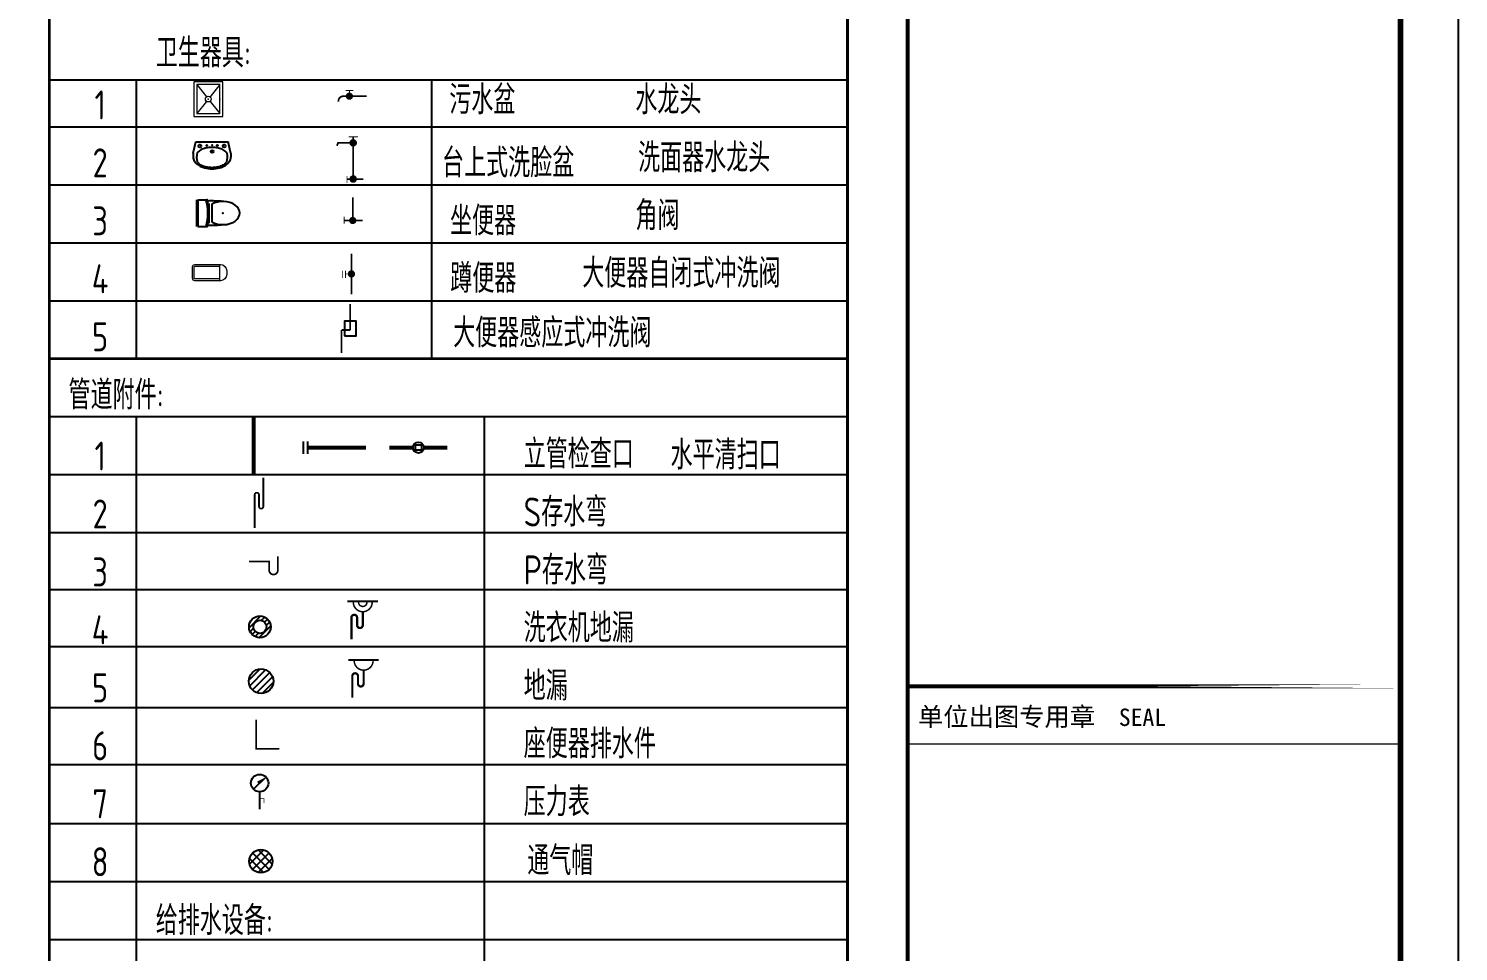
# Model space of a CAD drawing. Extents: x 888742 to 1277419, y 9079 to 622358.
# Drawn here: x 1099023 to 1123683, y 506798 to 522720 of the extents above; entities that cross this region are included whole.
import ezdxf
from ezdxf.enums import TextEntityAlignment as Align

# ---------------------------------------------------------------- set-up
doc = ezdxf.new("R2010")
doc.units = 0
doc.header["$LTSCALE"] = 1000
doc.header["$MEASUREMENT"] = 0
doc.linetypes.add('CENTER2', pattern=[1.125, 0.75, -0.125, 0.125, -0.125])
for name, color, linetype in [('EQUIP_管件', 7, 'Continuous'), ('JZ_PUB_TEXT', 7, 'Continuous'), ('PIPE-雨水', 4, 'CENTER2'), ('PUB_TEXT', 7, 'Continuous'), ('TITLE-BLOCK-TEXT', 165, 'Continuous'), ('TWT_TITLE', 7, 'Continuous'), ('WP_G', 3, 'Continuous'), ('WP_P_PJ', 7, 'Continuous'), ('厨卫', 135, 'Continuous'), ('灭火器', 8, 'Continuous')]:
    doc.layers.add(name, color=color, linetype=linetype)
doc.layers.add('JZ_LVTRY', color=8, linetype='Continuous', lineweight=15)
doc.layers.add('TITLE-BLOCK-BORDER', color=135, linetype='Continuous', lineweight=13)
doc.styles.add('hnurban', font='TSSDENG', dxfattribs={"width": 0.8, "bigfont": 'TSSDCHN'})
doc.styles.add('HZ', font='txt', dxfattribs={"bigfont": 'hztxt'})
doc.styles.get("Standard").update_dxf_attribs({"font": 'gbenor.shx', "bigfont": 'gbcbig.shx'})
doc.styles.add('黑体', font='')
doc.styles.get('黑体').set_extended_font_data('SimHei')

# ---------------------------------------------------------------- blocks, each defined once
blk = doc.blocks.new('$ATTACHMENT$00000139')
at = {"const_width": 30}
blk.add_lwpolyline([(0, 0), (-400, 0, 0.443942), (-486, -95, -1.105826)], format="xyb", dxfattribs=at)
at = {"const_width": 15}
for points in [[(-231, 100), (-359, 100)], [(-296, 0), (-296, 100)]]:
    blk.add_lwpolyline(points, dxfattribs=at)
at = {"const_width": 62.5}
blk.add_lwpolyline([(-265, 0, -1), (-327, 0, -1)], format="xyb", close=True, dxfattribs=at)
at = {"flags": 1}
for tag in ['UNIT', 'SPEC', 'WHAT']:
    blk.add_attdef(tag, (0, 0), '', height=0.0001, dxfattribs=at)
blk = doc.blocks.new('$Sanitary$00000463')
at = {"color": 0}
for p, q in [((-280, 0), (280, 0)), ((-280, -10), (-280, 0)), ((280, 0), (280, -10)), ((-326, -200), (-280, -5)), ((-326, -204), (-326, -268)), ((-251, -189), (-251, -186)), ((-248, -183), (-250, -185)), ((326, -204), (280, -5)), ((326, -204), (326, -268))]:
    blk.add_line(p, q, dxfattribs=at)
for centre, radius in [((-210, -75), 24), ((-210, -75), 24), ((-210, -75), 24), ((-90, -65), 10), ((0, -170), 25), ((90, -65), 10), ((210, -75), 24)]:
    blk.add_circle(centre, radius, dxfattribs=at)
at = {"color": 0, "lineweight": 13}
blk.add_circle((0, -170), 15, dxfattribs=at)
at = {"color": 0}
for centre, radius, start, end in [((-199, -204), 127, 177.883, 179.7676), ((-14, -268), 253, 161.5387, 200.6978), ((-103, -316), 196, 117.1742, 138.6261), ((-250, -186), 1, 131.3224, 180), ((-41, -437), 333, 102.0046, 117.1742), ((0, -630), 531, 90, 102.0046), ((0, -630), 531, 77.9954, 90), ((41, -437), 333, 62.8258, 77.9954), ((103, -316), 196, 40.3901, 62.8258), ((14, -268), 253, 339.3022, 18.4613), ((-199, -266), 127, 179.7676, 213.7305), ((-104, -203), 241, 213.7305, 238.1779), ((-103, -226), 196, 221.9499, 242.8258), ((-40, -101), 361, 238.1779, 255.477), ((-41, -105), 333, 242.8258, 257.9954), ((1, 61), 528, 255.477, 269.7676), ((0, 88), 531, 257.9954, 270), ((1, 61), 528, 269.7676, 284.0583), ((0, 88), 531, 270, 282.0046), ((41, -105), 333, 282.0046, 297.1742), ((42, -101), 361, 284.0583, 301.3573), ((103, -226), 196, 297.1742, 318.1444), ((104, -203), 241, 301.3573, 325.8048), ((199, -268), 127, 325.8048, 359.7676), ((199, -268), 127, 359.7676, 0.9606)]:
    blk.add_arc(centre, radius, start, end, dxfattribs=at)
for p in [(0, -63), (0, -170)]:
    blk.add_point(p, dxfattribs=at)
blk = doc.blocks.new('$TWTSYS$00000029')
for points, const_width in [([(-150, 0), (-150, 400)], 30), ([(20, 0), (-300, 0)], 30), ([(-298, -57), (-298, 67)], 15)]:
    blk.add_lwpolyline(points, dxfattribs=dict(const_width=const_width))
at = {"const_width": 62.5}
blk.add_lwpolyline([(-119, 0, 1), (-181, 0, 1)], format="xyb", close=True, dxfattribs=at)
at = {"style": 'HZ', "width": 0.7, "flags": 1}
for tag in ['UNIT', 'WHAT', 'SPEC']:
    blk.add_attdef(tag, (20, 0), '', height=0.001, dxfattribs=at)
blk = doc.blocks.new('A$C4E89196B')
at = {"layer": '厨卫'}
for p, q in [((231, 0), (-231, 0)), ((-231, -20), (-231, -174)), ((231, -20), (-231, -20)), ((215, -190), (-215, -190)), ((164, -211), (-164, -211)), ((231, -20), (231, -174)), ((153, -262), (-153, -262))]:
    blk.add_line(p, q, dxfattribs=at)
for centre, radius, start, end in [((-3, 682), 875, 254.9305, 285.5433), ((-215, -174), 15.8, 180, 270), ((1923, -259), 2132, 178.1374, 185.3389), ((-1923, -259), 2132, 354.6611, 1.8626), ((215, -174), 15.8, 270, 0)]:
    blk.add_arc(centre, radius, start, end, dxfattribs=at)
blk.add_ellipse((0, -451), major_axis=(0, 294), ratio=0.680782, start_param=0.872574, end_param=5.410611, dxfattribs=at)
at = {"layer": '灭火器'}
for p in [(-164, -211), (-2, -451)]:
    blk.add_point(p, dxfattribs=at)
blk = doc.blocks.new('$GS002_1')
for points, const_width in [([(-170, 702), (-170, 0)], 30), ([(-170, 602), (-420, 602), (-439, 553)], 30), ([(-92, 700), (-242, 700)], 15), ([(0, 0), (-273, 0)], 30), ([(-273, 54), (-273, -66)], 15)]:
    blk.add_lwpolyline(points, dxfattribs=dict(const_width=const_width))
at = {"const_width": 62.5}
for points in [[(-139, 602, -1), (-201, 602, -1)], [(-139, 2, -1), (-201, 2, -1)]]:
    blk.add_lwpolyline(points, format="xyb", close=True, dxfattribs=at)
at = {"style": 'HZ', "width": 0.7, "flags": 1}
for tag in ['UNIT', 'WHAT', 'SPEC']:
    blk.add_attdef(tag, (0, 0), '', height=0.0001, dxfattribs=at)
blk = doc.blocks.new('_LV6')
for p, q in [((-140, -340), (-140, -780)), ((-110, -340), (-110, -770)), ((100, -300), (-100, -300)), ((100, -330), (-100, -330)), ((110, -770), (110, -340)), ((140, -780), (140, -340)), ((140, -770), (-140, -770)), ((-30, -890), (30, -890))]:
    blk.add_line(p, q)
for centre, radius, start, end in [((-100, -340), 40, 90, 180), ((-100, -340), 10, 90, 180), ((100, -340), 40, 0, 90), ((100, -340), 10, 0, 90), ((-30, -780), 110, 180, 270), ((30, -780), 110, 270, 0)]:
    blk.add_arc(centre, radius, start, end)
blk = doc.blocks.new('$GS015_1')
for points, const_width in [([(0, 0), (0, -700)], 30), ([(-150, -290), (-150, -420)], 15), ([(-100, -290), (-100, -420)], 15), ([(0, -350), (-100, -350)], 10)]:
    blk.add_lwpolyline(points, dxfattribs=dict(const_width=const_width))
at = {"const_width": 62.5}
blk.add_lwpolyline([(1, -380, -1), (1, -317, -1)], format="xyb", close=True, dxfattribs=at)
at = {"flags": 1}
for tag in ['UNIT', 'WHAT', 'SPEC']:
    blk.add_attdef(tag, (0, 0), '', height=0.001, dxfattribs=at)
blk = doc.blocks.new('$VALVE$00000476')
for p, q in [((-64, -90), (-64, 90)), ((0, -90), (0, 90))]:
    blk.add_line(p, q)
blk.add_point((0, 0))
blk = doc.blocks.new('$ATTACHMENT$00000059')
at = {"const_width": 30}
blk.add_lwpolyline([(0, 0), (-350, 0), (-350, -150, -1), (-500, -150), (-500, 92)], format="xyb", dxfattribs=at)
blk = doc.blocks.new('$TwtSys$00000136')
at = {"elevation": 0}
blk.add_lwpolyline([(-51, 45), (51, 45), (51, -49), (-51, -49)], close=True, dxfattribs=at)
blk.add_circle((0, 0, 0), 93.8)
blk = doc.blocks.new('$TwtSys$00000327')
for p, q in [((-94, -9, 0), (9, 94, 0)), ((-9, -94, 0), (94, 9, 0)), ((12, 55, 0), (42, 84, 0)), ((40, 40, 0), (66, 66, 0)), ((55, 12, 0), (84, 42, 0)), ((-84, -42, 0), (-55, -12, 0)), ((-66, -66, 0), (-40, -40, 0)), ((-42, -84, 0), (-12, -55, 0))]:
    blk.add_line(p, q)
for radius in [94, 56.4]:
    blk.add_circle((0, 0, 0), radius)
blk = doc.blocks.new('$VALVE$00000597')
blk.add_line((-93, 357), (93, 543))
blk.add_lwpolyline([(93, 543, 0, 50, 0), (-31, 456, 50, 50, 0)], format="xyseb")
for points, const_width in [([(0, 300), (0, 0)], 30), ([(0, 182), (75, 182), (75, 107)], 7.5)]:
    blk.add_lwpolyline(points, dxfattribs=dict(const_width=const_width))
blk.add_circle((0, 450), 150)
blk = doc.blocks.new('$ATTACHMENT$00000065')
at = {"const_width": 30}
blk.add_lwpolyline([(0, 0), (-400, 0), (-400, 500)], dxfattribs=at)
blk = doc.blocks.new('$TwtSys$00000141')
for p, q in [((-94, 8), (-10, 92)), ((-94, 8), (-10, 92)), ((-87, -35), (35, 87)), ((-87, -35), (35, 87)), ((-66, -66), (66, 66)), ((-66, -66), (66, 66)), ((-32, -87), (88, 33)), ((-32, -87), (88, 33)), ((11, -92), (92, -11)), ((11, -92), (92, -11))]:
    blk.add_line(p, q)
blk.add_circle((0, 0), 94)
blk.add_circle((0, 0), 94)
blk = doc.blocks.new('$PS024_2')
blk.add_line((348, 500), (-52, 500))
for points, const_width in [([(0, 0), (0, 288, -1), (75, 288), (75, 188, 1), (150, 188), (150, 367)], 30), ([(275, 500, -1.067664), (25, 500)], 20)]:
    blk.add_lwpolyline(points, format="xyb", dxfattribs=dict(const_width=const_width))
blk.add_lwpolyline([(205, 500, 20, 20, -1.159101), (95, 500, 20, 20, -1.067664)], format="xyseb")
at = {"style": 'HZ', "width": 0.7, "flags": 1}
for tag in ['WHAT', 'SPEC', 'UNIT']:
    blk.add_attdef(tag, (0, 0), '', height=0.001, dxfattribs=at)
blk = doc.blocks.new('$PS020_2')
blk.add_line((348, 500), (-52, 500))
for points, const_width in [([(0, 0), (0, 288, -1), (75, 288), (75, 188, 1), (150, 188), (150, 367)], 30), ([(275, 500, -1.067664), (25, 500)], 20)]:
    blk.add_lwpolyline(points, format="xyb", dxfattribs=dict(const_width=const_width))
at = {"style": 'HZ', "width": 0.7, "flags": 1}
for tag in ['UNIT', 'WHAT', 'SPEC']:
    blk.add_attdef(tag, (0, 0), '', height=0.001, dxfattribs=at)
blk = doc.blocks.new('$PS013_2')
for p, q in [((0.118, 0.014), (-0.486, 0.618)), ((-0.485, 0.377), (0.123, 0.985)), ((-0.354, 0.146), (0.354, 0.854)), ((0.354, 0.146), (-0.354, 0.854)), ((0.485, 0.377), (-0.123, 0.985)), ((-0.118, 0.014), (0.486, 0.618))]:
    blk.add_line(p, q)
blk.add_circle((0, 0.5), 0.5)
blk = doc.blocks.new('$lvtry$00000191')
at = {"color": 0}
for p, q in [((-250, -50, 0), (-39, -219, 0)), ((39, -219, 0), (250, -50, 0)), ((-250, -450, 0), (-39, -281, 0)), ((39, -281, 0), (250, -450, 0))]:
    blk.add_line(p, q, dxfattribs=at)
at = {"color": 0, "elevation": 0}
for points in [[(300, -500), (300, 0), (-300, 0), (-300, -500)], [(250, -450), (250, -50), (-250, -50), (-250, -450)]]:
    blk.add_lwpolyline(points, close=True, dxfattribs=at)
at = {"color": 0}
blk.add_circle((0, -250, 0), 50, dxfattribs=at)
for p in [(0, -50, 0), (0, -250, 0)]:
    blk.add_point(p, dxfattribs=at)
blk = doc.blocks.new('$GS020_1')
at = {"const_width": 30}
for points in [[(0, 0), (0, -450)], [(-150, -450), (-150, -850)], [(0, -450), (-150, -450)]]:
    blk.add_lwpolyline(points, dxfattribs=at)
blk.add_lwpolyline([(-100, -550), (100, -550), (100, -300), (-100, -300)], close=True)
at = {"style": 'HZ', "width": 0.7, "flags": 1}
for tag in ['UNIT', 'WHAT', 'SPEC']:
    blk.add_attdef(tag, (0, 0), '', height=0.001, dxfattribs=at)
blk = doc.blocks.new('1111')
at = {"layer": 'TITLE-BLOCK-BORDER'}
for p, q in [((1171219, 516438), (1171219, 555438)), ((1171219, 526738), (1162719, 526738))]:
    blk.add_line(p, q, dxfattribs=at)
at = {"layer": 'TITLE-BLOCK-BORDER', "const_width": 70}
for points in [[(1171219, 498038), (1171219, 555438), (1162719, 555438), (1162719, 498038), (1171219, 498038)], [(1171219, 527738), (1162719, 527738)], [(1171219, 527738), (1162719, 527738)]]:
    blk.add_lwpolyline(points, close=True, dxfattribs=at)
at = {"layer": 'TITLE-BLOCK-TEXT', "style": '黑体'}
for s, height, p in [('单位出图专用章', 320, (1162899, 527052)), ('SEAL', 300, (1166362, 527052))]:
    blk.add_text(s, height=height, dxfattribs=at).set_placement(p)

msp = doc.modelspace()

# ---------------------------------------------------------------- linework, layer by layer
at = {"ltscale": 0.1, "const_width": 70}
for points in [[(1102906.4, 515525.3), (1102906.4, 516025.3)], [(1102906.4, 515025.3), (1102906.4, 515525.3)]]:
    msp.add_lwpolyline(points, dxfattribs=at)
at = {"ltscale": 0.1, "const_width": 70, "elevation": 0}
for points in [[(1103840.1, 515489.8), (1104840.1, 515489.8)], [(1105246.8, 515489.8), (1105652.8, 515489.8)], [(1105840.8, 515489.8), (1106246.8, 515489.8)]]:
    msp.add_lwpolyline(points, dxfattribs=at)
at = {"const_width": 30}
msp.add_lwpolyline([(1102921.9, 514103.2), (1102921.9, 514675, -1), (1102996.9, 514675), (1102996.9, 514475, 1), (1103071.9, 514475), (1103071.9, 514974.4)], format="xyb", dxfattribs=at)
at = {"layer": 'PIPE-雨水', "color": 0, "linetype": 'ByBlock'}
for p, q in [((1099380.9, 521837.7), (1113146.6, 521837.7)), ((1099380.9, 521837.7), (1113146.6, 521837.7)), ((1100880.9, 521837.7), (1100880.9, 517025.3)), ((1105973.6, 521837.7), (1105973.6, 520310)), ((1099380.9, 521025.3), (1113146.6, 521025.3)), ((1105973.6, 520310), (1105973.6, 517025.3)), ((1099380.9, 520025.3), (1113146.6, 520025.3)), ((1099380.9, 519025.3), (1113146.6, 519025.3)), ((1099380.9, 518025.3), (1113146.6, 518025.3)), ((1099380.9, 516025.3), (1113146.6, 516025.3)), ((1100880.9, 516025.3), (1100880.9, 499192.4)), ((1106880.9, 516025.3), (1106880.9, 500192.4)), ((1099380.9, 515025.3), (1113146.6, 515025.3)), ((1099380.9, 514025.3), (1113146.6, 514025.3)), ((1099380.9, 513042.7), (1113146.6, 513042.7)), ((1099380.9, 512060.2), (1113146.6, 512060.2)), ((1099380.9, 511004.8), (1113146.6, 511004.8)), ((1099380.9, 510022.3), (1113146.6, 510022.3)), ((1099380.9, 509004.8), (1113146.6, 509004.8)), ((1099380.9, 508004.8), (1113146.6, 508004.8)), ((1099380.9, 507004.8), (1113146.6, 507004.8))]:
    msp.add_line(p, q, dxfattribs=at)
at = {"layer": 'PIPE-雨水', "color": 0, "linetype": 'ByBlock', "const_width": 50}
for points in [[(1099380.9, 534858.1), (1099380.9, 517025.3), (1113146.6, 517025.3)], [(1113146.6, 534858.1), (1113146.6, 517025.3)], [(1113146.6, 517025.3), (1113146.6, 499192.4), (1099380.9, 499192.4)], [(1099380.9, 517025.3), (1099380.9, 499192.4), (1099380.9, 499192.4)]]:
    msp.add_lwpolyline(points, dxfattribs=at)
at = {"layer": 'PIPE-雨水', "linetype": 'ByBlock', "const_width": 50}
msp.add_lwpolyline([(1099380.9, 517025.3), (1113146.6, 517025.3)], dxfattribs=at)
msp.add_lwpolyline([(1099380.9, 517025.3), (1113146.6, 517025.3)], dxfattribs=at)
msp.add_lwpolyline([(1099380.9, 517025.3), (1113146.6, 517025.3)], dxfattribs=at)
msp.add_lwpolyline([(1099380.9, 517025.3), (1113146.6, 517025.3)], dxfattribs=at)
msp.add_lwpolyline([(1099380.9, 517025.3), (1113146.6, 517025.3)], dxfattribs=at)
msp.add_lwpolyline([(1099380.9, 517025.3), (1113146.6, 517025.3)], dxfattribs=at)
msp.add_lwpolyline([(1099380.9, 517025.3), (1113146.6, 517025.3)], dxfattribs=at)
msp.add_lwpolyline([(1099380.9, 517025.3), (1113146.6, 517025.3)], dxfattribs=at)
msp.add_lwpolyline([(1099380.9, 517025.3), (1113146.6, 517025.3)], dxfattribs=at)
at = {"layer": 'TWT_TITLE'}
msp.add_lwpolyline([(1039583, 480674.5), (1123683, 480674.5), (1123683, 540074.5), (1039583, 540074.5)], close=True, dxfattribs=at)
at = {"layer": 'TWT_TITLE', "const_width": 100}
msp.add_lwpolyline([(1042083, 481674.5), (1122683, 481674.5), (1122683, 539074.5), (1042083, 539074.5)], close=True, dxfattribs=at)

# ---------------------------------------------------------------- block references
for name, p in [('1111', (-48536.2, -16363.8)), ('$GS020_1', (1104570.5, 517970.1))]:
    msp.add_blockref(name, p)
at = {"ltscale": 0.1}
for name, p in [('$ATTACHMENT$00000139', (1104851.9, 521553.3)), ('$Sanitary$00000463', (1102186.8, 520768.7)), ('$TWTSYS$00000029', (1104763.8, 519408.9))]:
    msp.add_blockref(name, p, dxfattribs=at)
at = {"ltscale": 0.1, "xscale": 1.040000000037253, "yscale": 1.040000000037253, "zscale": 1.04}
msp.add_blockref('$GS002_1', (1104797.7, 520122.6), dxfattribs=at)
at = {"layer": 'EQUIP_管件'}
for name, p, xscale, yscale, zscale in [('$VALVE$00000476', (1103840.1, 515489.8, 0), 1.199999999953434, 1.199999999720603, 1.2), ('$TwtSys$00000327', (1103012.7, 512398.6, 0), 2, 2, 2), ('$TwtSys$00000141', (1103032.4, 511460.3, 0), 2.25, 2.25, 2.25)]:
    msp.add_blockref(name, p, dxfattribs=dict(at, xscale=xscale, yscale=yscale, zscale=zscale))
at = {"layer": 'EQUIP_管件', "rotation": 180}
msp.add_blockref('$TwtSys$00000136', (1105746.8, 515489.8, 0), dxfattribs=at)
at = {"layer": 'EQUIP_管件', "xscale": -1}
msp.add_blockref('$ATTACHMENT$00000059', (1102822.3, 513525.3), dxfattribs=at)
at = {"layer": 'EQUIP_管件'}
for name, p in [('$ATTACHMENT$00000065', (1103349.7, 510294.8)), ('$VALVE$00000597', (1103007.9, 509251.8))]:
    msp.add_blockref(name, p, dxfattribs=at)
at = {"layer": 'JZ_LVTRY', "rotation": 270}
msp.add_blockref('$lvtry$00000191', (1102372.6, 521503.3, 0), dxfattribs=at)
at = {"layer": 'JZ_LVTRY', "xscale": -1, "rotation": 90}
msp.add_blockref('_LV6', (1101550.7, 518509.8), dxfattribs=at)
at = {"layer": 'WP_G'}
msp.add_blockref('$GS015_1', (1104589.9, 518835), dxfattribs=at)
at = {"layer": 'WP_P_PJ'}
for name, p, xscale, yscale, zscale in [('$PS024_2', (1104591.3, 512182.8), 1.300000000046566, 1.300000000046566, 1.3), ('$PS020_2', (1104606.4, 511174.3), 1.300000000046566, 1.300000000046566, 1.3), ('$PS013_2', (1103028.8, 508154.8), 400, 400, 400)]:
    msp.add_blockref(name, p, dxfattribs=dict(at, xscale=xscale, yscale=yscale, zscale=zscale))
at = {"layer": '厨卫', "rotation": 90}
msp.add_blockref('A$C4E89196B', (1101920.9, 519536.9), dxfattribs=at)

# ---------------------------------------------------------------- texts
at = {"layer": 'JZ_PUB_TEXT', "lineweight": -2, "style": 'hnurban', "width": 0.8}
for s, p in [('卫生器具:', (1101216.2, 522050)), ('管道附件:', (1099710.9, 516148.8)), ('立管检查口', (1107561.7, 515129.6)), ('水平清扫口', (1110095.1, 515113.2)), ('S存水弯', (1107561.7, 514129.6)), ('P存水弯', (1107561.7, 513129.6)), ('洗衣机地漏', (1107561.7, 512129.6)), ('地漏', (1107561.7, 511129.6)), ('座便器排水件', (1107561.7, 510129.6)), ('压力表', (1107561.7, 509129.6)), ('通气帽', (1107623.8, 508114.1)), ('给排水设备:', (1101216.2, 507082.9))]:
    msp.add_text(s, height=500, dxfattribs=at).set_placement(p)
for s, p in [('1', (1100256.6, 521152.7)), ('污水盆', (1106847.9, 521242.2)), ('水龙头', (1110057.9, 521242.2)), ('2', (1100256.6, 520152.7)), ('台上式洗脸盆', (1107293.5, 520152.7)), ('洗面器水龙头', (1110674.2, 520242.2)), ('3', (1100256.6, 519152.7)), ('坐便器', (1106861.2, 519154)), ('角阀', (1109868.9, 519242.2)), ('4', (1100256.6, 518152.7)), ('蹲便器', (1106865.5, 518161)), ('大便器自闭式冲洗阀', (1110281.7, 518249.2)), ('5', (1100256.6, 517152.7)), ('1', (1100256.6, 515095.5)), ('2', (1100256.6, 514095.5)), ('3', (1100256.6, 513095.5)), ('4', (1100256.6, 512095.5)), ('5', (1100256.6, 511095.5)), ('6', (1100256.6, 510095.5)), ('7', (1100256.6, 509095.5)), ('8', (1100256.6, 508095.5))]:
    msp.add_text(s, height=500, dxfattribs=at).set_placement(p, align=Align.CENTER)
at = {"layer": 'PUB_TEXT', "style": 'hnurban', "width": 0.8}
msp.add_text('大便器感应式冲洗阀', height=500, dxfattribs=at).set_placement((1108055.3, 517219.7), align=Align.CENTER)

doc.saveas('drawing.dxf')
